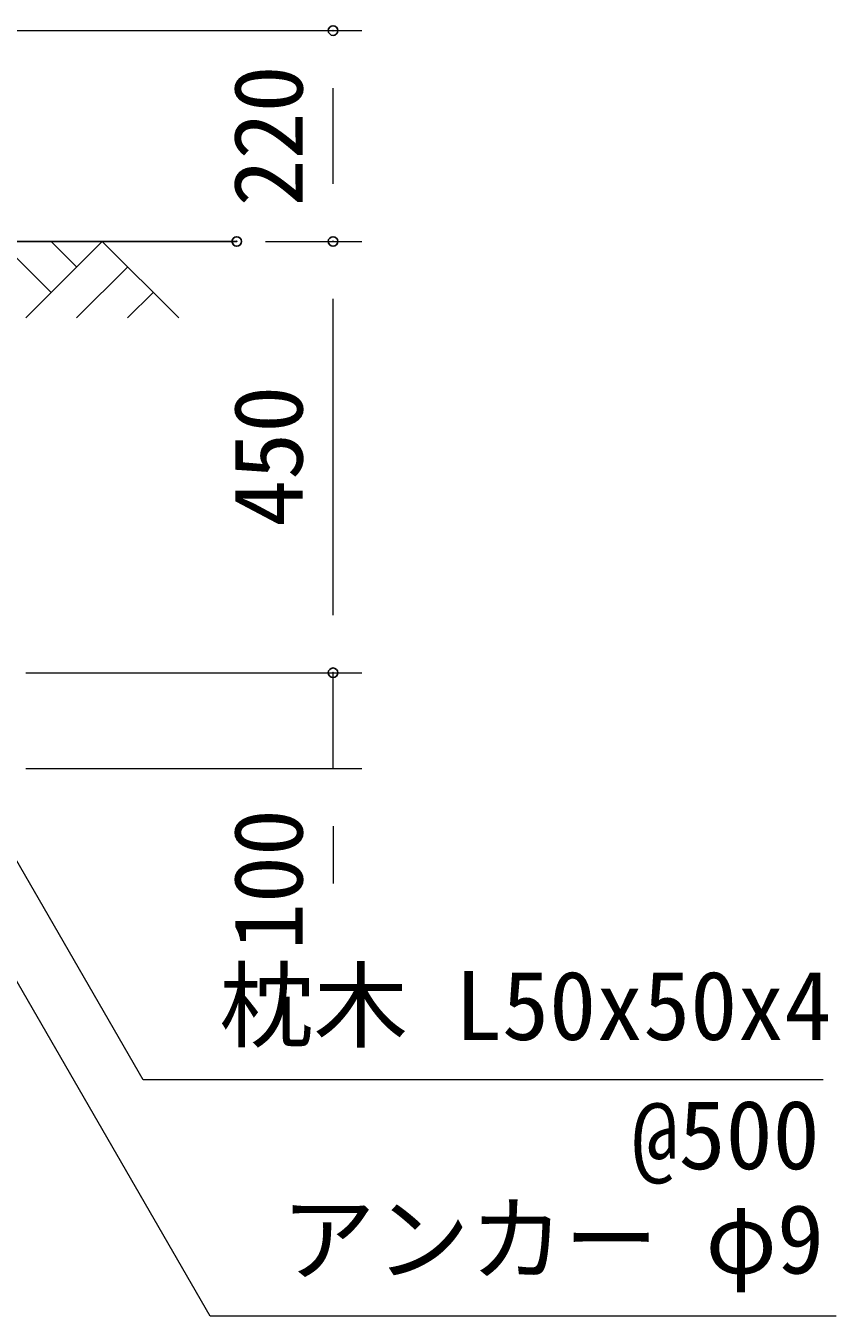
# Model space of a CAD drawing. Units: millimetres, scale not verified. Extents: x -6300 to 6300, y -4455 to 4455.
# Drawn here: x 3833 to 4679, y -2119 to -773 of the extents above; entities that cross this region are included whole.
import ezdxf
from ezdxf.enums import TextEntityAlignment as Align

# ---------------------------------------------------------------- set-up
doc = ezdxf.new("R2010")
doc.units = ezdxf.units.MM
doc.header["$LTSCALE"] = 20
doc.header["$PDMODE"] = 32
doc.header["$PDSIZE"] = 10
for name, color, linetype, lineweight in [('0-6_D-DCR-HCH', 7, 'Continuous', 13), ('0-7_D-BGD', 7, 'Continuous', 25), ('0-8_D-STR-DIM', 7, 'Continuous', 13), ('0-B_D-STR-TXT', 7, 'Continuous', 13)]:
    doc.layers.add(name, color=color, linetype=linetype, lineweight=lineweight)
doc.layers.add('0-A_Defpoints', color=8, linetype='Continuous')
doc.styles.add('ＭＳ ゴシック', font='')
doc.styles.get('ＭＳ ゴシック').set_extended_font_data('MS Gothic')

msp = doc.modelspace()

# ---------------------------------------------------------------- linework, layer by layer
at = {"layer": '0-6_D-DCR-HCH'}
for p, q in [((3859.91, -1050.98), (3806.69, -997.76)), ((3913.12, -997.76), (3833.3, -1077.58)), ((3886.65, -1024.51), (3859.91, -997.76)), ((3913.12, -997.76), (3992.94, -1077.58)), ((3939.72, -1024.37), (3886.27, -1077.58)), ((3966.33, -1050.98), (3939.6, -1077.58))]:
    msp.add_line(p, q, dxfattribs=at)
at = {"layer": '0-7_D-BGD'}
msp.add_line((3753.48, -997.76), (4053.48, -997.76), dxfattribs=at)
at = {"layer": '0-8_D-STR-DIM'}
for p, q in [((3663.48, -777.76), (4183.91, -777.76)), ((4153.91, -937.76), (4153.91, -837.76)), ((4083.48, -997.76), (4183.91, -997.76)), ((4083.48, -997.76), (4183.91, -997.76)), ((4153.91, -1387.76), (4153.91, -1057.76)), ((4153.91, -1387.76), (4153.91, -1327.76)), ((3833.48, -1447.76), (4183.91, -1447.76)), ((3833.48, -1447.76), (4183.91, -1447.76)), ((4153.91, -1547.76), (4153.91, -1447.76)), ((3833.48, -1547.76), (4183.91, -1547.76)), ((4153.91, -1607.76), (4153.91, -1667.76))]:
    msp.add_line(p, q, dxfattribs=at)
at = {"layer": '0-A_Defpoints'}
for p in [(4153.91, -777.76), (4053.48, -997.76), (4153.91, -997.76), (4153.91, -1447.76)]:
    msp.add_point(p, dxfattribs=at)
at = {"layer": '0-B_D-STR-TXT'}
for points in [[(4665.35, -1872.35), (3955.84, -1872.35), (3502.1, -1086.44)], [(4678.77, -2119.06), (4025.61, -2119.06), (3469.84, -1156.44)]]:
    msp.add_lwpolyline(points, dxfattribs=at)

# ---------------------------------------------------------------- texts
at = {"layer": '0-8_D-STR-DIM', "style": 'ＭＳ ゴシック'}
for s, p in [('220', (4143.79, -961.26)), ('450', (4143.79, -1295.51)), ('100', (4143.78, -1737.13))]:
    msp.add_text(s, height=72.14, rotation=90, dxfattribs=at).set_placement(p, align=Align.BOTTOM_LEFT)
at = {"layer": '0-B_D-STR-TXT', "style": 'ＭＳ ゴシック'}
for s, p in [('枕木 L50x50x4', (4035.28, -1852.52)), ('@500', (4465.25, -1987.32)), ('アンカー φ9', (4099.71, -2096.18))]:
    msp.add_text(s, height=72.14, dxfattribs=at).set_placement(p, align=Align.BOTTOM_LEFT)

doc.saveas('drawing.dxf')
